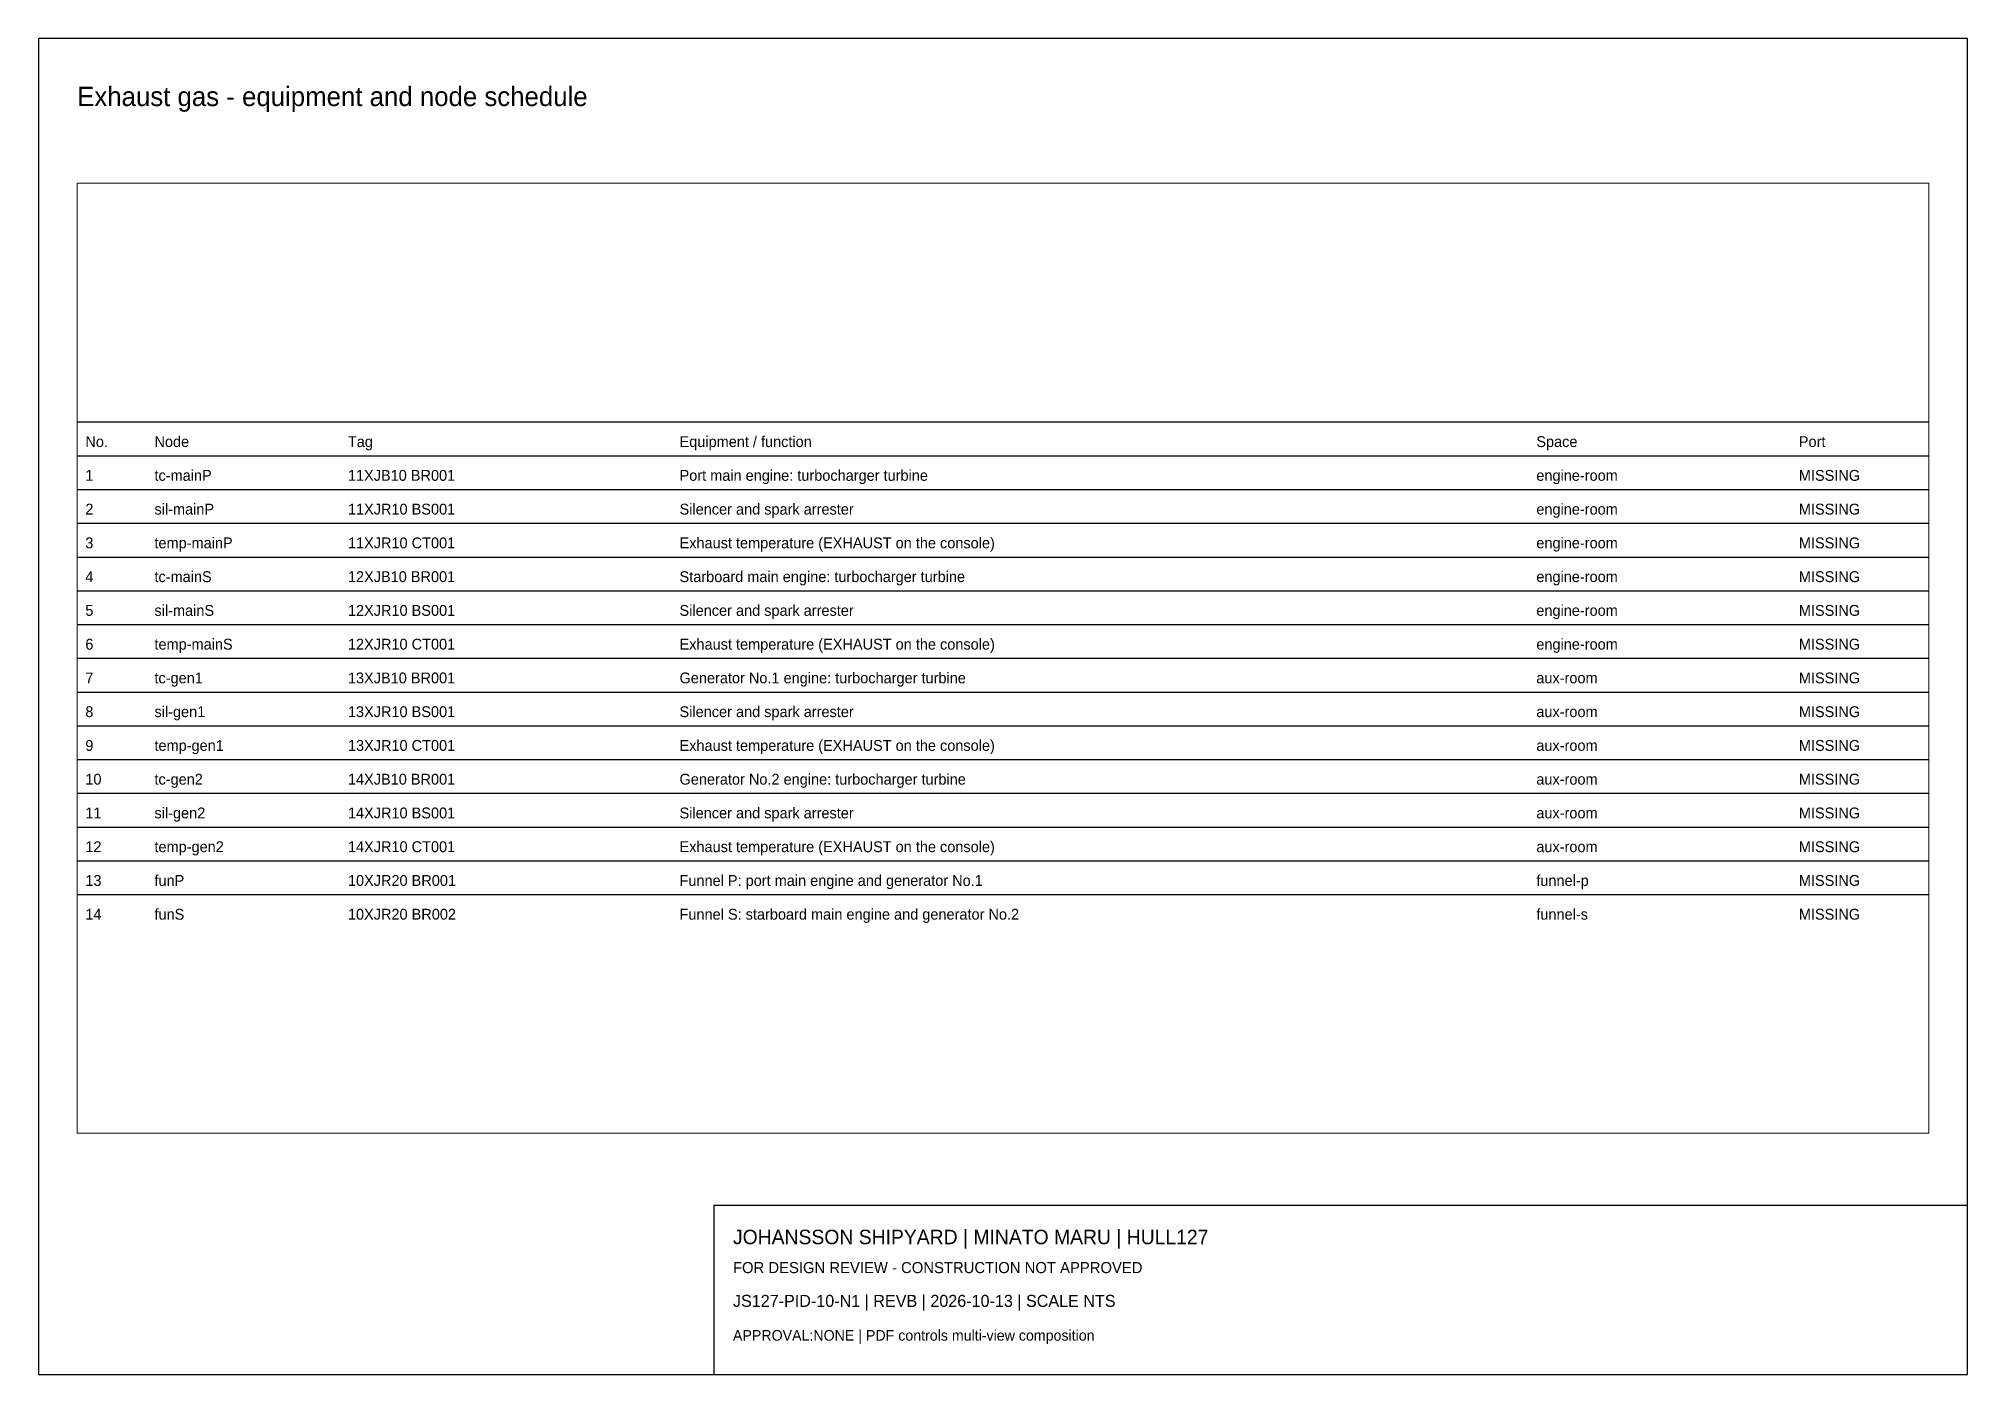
# Paper-space layout 'Layout1' of a CAD drawing. Header units: millimetres. Extents: x 10 to 410, y 10 to 287.
# The model-space entities are those that its viewports show. They can reach past a viewport. Long polylines and large blocks are cut down to what shows.
import ezdxf

# ---------------------------------------------------------------- set-up
doc = ezdxf.new("R2010")
doc.units = ezdxf.units.MM
doc.layers.add('ANNOTATION', color=7, linetype='Continuous')
doc.layers.add('GEOMETRY', color=7, linetype='Continuous')

msp = doc.modelspace()

# ---------------------------------------------------------------- linework, layer by layer
at = {"layer": 'GEOMETRY'}
for p, q in [((18, 249), (402, 249)), ((18, 242), (402, 242)), ((18, 235), (402, 235)), ((18, 228), (402, 228)), ((18, 221), (402, 221)), ((18, 214), (402, 214)), ((18, 207), (402, 207)), ((18, 200), (402, 200)), ((18, 193), (402, 193)), ((18, 186), (402, 186)), ((18, 179), (402, 179)), ((18, 172), (402, 172)), ((18, 165), (402, 165)), ((18, 158), (402, 158)), ((18, 151), (402, 151))]:
    msp.add_line(p, q, dxfattribs=at)

# ---------------------------------------------------------------- texts
at = {"layer": 'ANNOTATION'}
for s, p in [('No.', (19.7, 243.8)), ('Node', (34.03, 243.8)), ('Tag', (74.15, 243.8)), ('Equipment / function', (142.92, 243.8)), ('Space', (320.6, 243.8)), ('Port', (375.04, 243.8)), ('1', (19.7, 236.8)), ('tc-mainP', (34.03, 236.8)), ('11XJB10 BR001', (74.15, 236.8)), ('Port main engine: turbocharger turbine', (142.92, 236.8)), ('engine-room', (320.6, 236.8)), ('MISSING', (375.04, 236.8)), ('2', (19.7, 229.8)), ('sil-mainP', (34.03, 229.8)), ('11XJR10 BS001', (74.15, 229.8)), ('Silencer and spark arrester', (142.92, 229.8)), ('engine-room', (320.6, 229.8)), ('MISSING', (375.04, 229.8)), ('3', (19.7, 222.8)), ('temp-mainP', (34.03, 222.8)), ('11XJR10 CT001', (74.15, 222.8)), ('Exhaust temperature (EXHAUST on the console)', (142.92, 222.8)), ('engine-room', (320.6, 222.8)), ('MISSING', (375.04, 222.8)), ('4', (19.7, 215.8)), ('tc-mainS', (34.03, 215.8)), ('12XJB10 BR001', (74.15, 215.8)), ('Starboard main engine: turbocharger turbine', (142.92, 215.8)), ('engine-room', (320.6, 215.8)), ('MISSING', (375.04, 215.8)), ('5', (19.7, 208.8)), ('sil-mainS', (34.03, 208.8)), ('12XJR10 BS001', (74.15, 208.8)), ('Silencer and spark arrester', (142.92, 208.8)), ('engine-room', (320.6, 208.8)), ('MISSING', (375.04, 208.8)), ('6', (19.7, 201.8)), ('temp-mainS', (34.03, 201.8)), ('12XJR10 CT001', (74.15, 201.8)), ('Exhaust temperature (EXHAUST on the console)', (142.92, 201.8)), ('engine-room', (320.6, 201.8)), ('MISSING', (375.04, 201.8)), ('7', (19.7, 194.8)), ('tc-gen1', (34.03, 194.8)), ('13XJB10 BR001', (74.15, 194.8)), ('Generator No.1 engine: turbocharger turbine', (142.92, 194.8)), ('aux-room', (320.6, 194.8)), ('MISSING', (375.04, 194.8)), ('8', (19.7, 187.8)), ('sil-gen1', (34.03, 187.8)), ('13XJR10 BS001', (74.15, 187.8)), ('Silencer and spark arrester', (142.92, 187.8)), ('aux-room', (320.6, 187.8)), ('MISSING', (375.04, 187.8)), ('9', (19.7, 180.8)), ('temp-gen1', (34.03, 180.8)), ('13XJR10 CT001', (74.15, 180.8)), ('Exhaust temperature (EXHAUST on the console)', (142.92, 180.8)), ('aux-room', (320.6, 180.8)), ('MISSING', (375.04, 180.8)), ('10', (19.7, 173.8)), ('tc-gen2', (34.03, 173.8)), ('14XJB10 BR001', (74.15, 173.8)), ('Generator No.2 engine: turbocharger turbine', (142.92, 173.8)), ('MISSING', (375.04, 173.8)), ('aux-room', (320.6, 173.8)), ('11', (19.7, 166.8)), ('sil-gen2', (34.03, 166.8)), ('14XJR10 BS001', (74.15, 166.8)), ('Silencer and spark arrester', (142.92, 166.8)), ('aux-room', (320.6, 166.8)), ('MISSING', (375.04, 166.8)), ('12', (19.7, 159.8)), ('temp-gen2', (34.03, 159.8)), ('14XJR10 CT001', (74.15, 159.8)), ('Exhaust temperature (EXHAUST on the console)', (142.92, 159.8)), ('aux-room', (320.6, 159.8)), ('MISSING', (375.04, 159.8)), ('13', (19.7, 152.8)), ('funP', (34.03, 152.8)), ('10XJR20 BR001', (74.15, 152.8)), ('Funnel P: port main engine and generator No.1', (142.92, 152.8)), ('funnel-p', (320.6, 152.8)), ('MISSING', (375.04, 152.8)), ('14', (19.7, 145.8)), ('funS', (34.03, 145.8)), ('10XJR20 BR002', (74.15, 145.8)), ('Funnel S: starboard main engine and generator No.2', (142.92, 145.8)), ('funnel-s', (320.6, 145.8)), ('MISSING', (375.04, 145.8))]:
    msp.add_text(s, height=2.25, dxfattribs=at).set_placement(p)

psp = doc.layouts.get("Layout1")

# ---------------------------------------------------------------- linework, layer by layer
for points in [[(10, 10), (410, 10), (410, 287), (10, 287)], [(150, 10), (410, 10), (410, 45), (150, 45)]]:
    psp.add_lwpolyline(points, close=True)

# ---------------------------------------------------------------- texts
for s, height, p in [('Exhaust gas - equipment and node schedule', 4, (18, 273)), ('JOHANSSON SHIPYARD | MINATO MARU | HULL127', 3, (154, 37)), ('FOR DESIGN REVIEW - CONSTRUCTION NOT APPROVED', 2.3, (154, 31)), ('JS127-PID-10-N1 | REVB | 2026-10-13 | SCALE NTS', 2.5, (154, 24)), ('APPROVAL:NONE | PDF controls multi-view composition', 2.2, (154, 17))]:
    psp.add_text(s, height=height).set_placement(p)

# ---------------------------------------------------------------- viewports
at = {"layer": 'VIEWPORTS'}
psp.add_viewport(center=(210, 158.5), size=(384, 197), view_center_point=(210, 200), view_height=197, dxfattribs=at)

doc.saveas('drawing.dxf')
